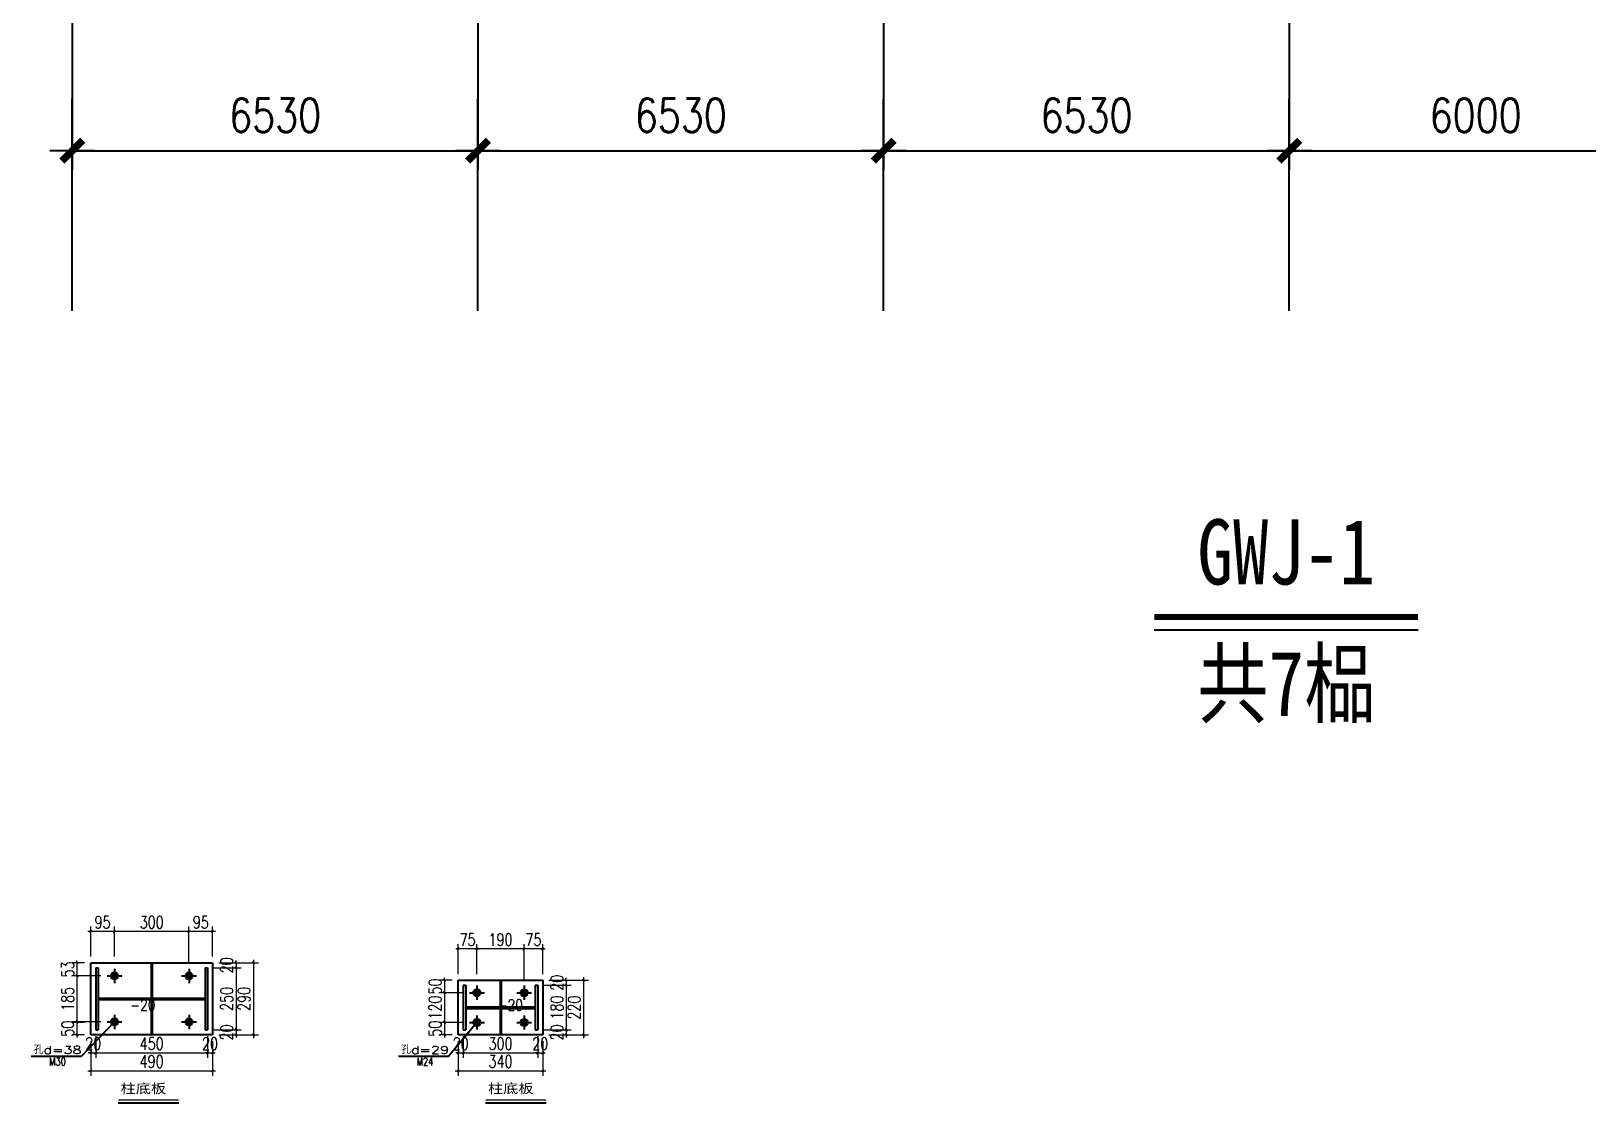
# Model space of a CAD drawing. Header units: millimetres. Extents: x -300006 to 582436, y -239689 to 0.
# Drawn here: x -109455 to -84396, y -239689 to -222442 of the extents above; entities that cross this region are included whole.
import ezdxf
from ezdxf.enums import TextEntityAlignment as Align

# ---------------------------------------------------------------- set-up
doc = ezdxf.new("R2010")
doc.units = ezdxf.units.MM
doc.linetypes.add('z', pattern=[36, 30, -2.5, 1, -2.5])
for name, color, linetype in [('10', 7, 'Continuous'), ('SAXIS', 253, 'z'), ('SYMB', 7, 'Continuous'), ('SYMBT', 7, 'Continuous'), ('柱涂实', 54, 'Continuous'), ('螺栓孔标注', 253, 'Continuous')]:
    doc.layers.add(name, color=color, linetype=linetype)
doc.styles.add('-宋体', font='')
doc.styles.add('DIM_FONT', font='SIMPLEX.shx', dxfattribs={"width": 0.8})
doc.styles.add('HZ1', font='simplex.shx', dxfattribs={"width": 0.7, "height": 888, "bigfont": 'fjktxt.shx'})
doc.styles.get("Standard").update_dxf_attribs({"font": 'txt.shx', "height": 200})
doc.styles.add('W', font='romans.shx', dxfattribs={"width": 0.8, "height": 300, "bigfont": 'gbcbig.shx'})
doc.styles.add('样式 4', font='romans.shx', dxfattribs={"width": 0.75, "height": 200})
doc.styles.get('-宋体').set_extended_font_data('SimSun')
doc.dimstyles.new('1细化4倍GJ标注', dxfattribs={"dimtxt": 300, "dimasz": 40, "dimexe": 80, "dimexo": 100, "dimgap": 50, "dimtad": 1, "dimdec": 0, "dimlfac": 0.25, "dimzin": 0, "dimdsep": 46, "dimtxsty": '样式 4', "dimblk": 'ARCHTICK', "dimcen": 0.09, "dimdle": 50, "dimclrd": 252, "dimclre": 252, "dimclrt": 7, "dimadec": 0, "dimazin": 0, "dimtfac": 1, "dimtdec": 0, "dimtix": 1, "dimtmove": 2, "dimatfit": 3, "dimldrblk": 'ARCHTICK', "dimfxl": 1, "dimtolj": 1, "dimtzin": 0, "dimlwd": 13, "dimlwe": 13, "dimarcsym": 0})
doc.dimstyles.new('WGH', dxfattribs={"dimscale": 1.2, "dimtxt": 450, "dimasz": 2, "dimexe": 250, "dimexo": 300, "dimgap": 250, "dimtad": 1, "dimdec": 0, "dimzin": 0, "dimdsep": 46, "dimtxsty": 'DIM_FONT', "dimblk1": '_DIMX', "dimblk2": '_DIMX', "dimsah": 1, "dimcen": 0.09, "dimclrd": 3, "dimclre": 3, "dimclrt": 7, "dimadec": 0, "dimazin": 0, "dimtfac": 1, "dimtdec": 0, "dimtix": 1, "dimtmove": 2, "dimatfit": 3, "dimldrblk": '_DIMX', "dimfxl": 250, "dimtolj": 1, "dimtzin": 0, "dimarcsym": 0})

# ---------------------------------------------------------------- blocks, each defined once
blk = doc.blocks.new('_DIMX')
blk.add_line((-150, 0), (150, 0))
at = {"const_width": 50}
blk.add_lwpolyline([(-70, -70), (70, 70)], dxfattribs=at)
blk = doc.blocks.new('*D369')
at = {"color": 3, "lineweight": -2, "transparency": 16777216}
for p, q in [((-108792, -222276), (-108792, -224666)), ((-102262, -222276), (-102262, -224666)), ((-108790, -224366), (-102265, -224366))]:
    blk.add_line(p, q, dxfattribs=at)
at = {"layer": 'Defpoints', "color": 0, "transparency": 16777216}
for p in [(-108792, -221916), (-102262, -221916), (-102262, -224366)]:
    blk.add_point(p, dxfattribs=at)
at = {"color": 3, "lineweight": -2, "transparency": 16777216, "xscale": 2.4, "yscale": 2.4, "zscale": 2.4, "rotation": 180}
blk.add_blockref('_DIMX', (-108792, -224366), dxfattribs=at)
at = {"color": 3, "lineweight": -2, "transparency": 16777216, "xscale": 2.4, "yscale": 2.4, "zscale": 2.4}
blk.add_blockref('_DIMX', (-102262, -224366), dxfattribs=at)
at = {"color": 7, "transparency": 16777216, "insert": (-105527, -223796), "char_height": 540, "attachment_point": 5, "style": 'DIM_FONT'}
blk.add_mtext('\\A1;6530', dxfattribs=at)
blk = doc.blocks.new('*D370')
at = {"color": 3, "lineweight": -2, "transparency": 16777216}
for p, q in [((-102262, -222276), (-102262, -224666)), ((-95732, -222276), (-95732, -224666)), ((-102260, -224366), (-95735, -224366))]:
    blk.add_line(p, q, dxfattribs=at)
at = {"layer": 'Defpoints', "color": 0, "transparency": 16777216}
for p in [(-102262, -221916), (-95732, -221916), (-95732, -224366)]:
    blk.add_point(p, dxfattribs=at)
at = {"color": 3, "lineweight": -2, "transparency": 16777216, "xscale": 2.4, "yscale": 2.4, "zscale": 2.4, "rotation": 180}
blk.add_blockref('_DIMX', (-102262, -224366), dxfattribs=at)
at = {"color": 3, "lineweight": -2, "transparency": 16777216, "xscale": 2.4, "yscale": 2.4, "zscale": 2.4}
blk.add_blockref('_DIMX', (-95732, -224366), dxfattribs=at)
at = {"color": 7, "transparency": 16777216, "insert": (-98997, -223796), "char_height": 540, "attachment_point": 5, "style": 'DIM_FONT'}
blk.add_mtext('\\A1;6530', dxfattribs=at)
blk = doc.blocks.new('*D371')
at = {"color": 3, "lineweight": -2, "transparency": 16777216}
for p, q in [((-95732, -222276), (-95732, -224666)), ((-89202, -222276), (-89202, -224666)), ((-95730, -224366), (-89205, -224366))]:
    blk.add_line(p, q, dxfattribs=at)
at = {"layer": 'Defpoints', "color": 0, "transparency": 16777216}
for p in [(-95732, -221916), (-89202, -221916), (-89202, -224366)]:
    blk.add_point(p, dxfattribs=at)
at = {"color": 3, "lineweight": -2, "transparency": 16777216, "xscale": 2.4, "yscale": 2.4, "zscale": 2.4, "rotation": 180}
blk.add_blockref('_DIMX', (-95732, -224366), dxfattribs=at)
at = {"color": 3, "lineweight": -2, "transparency": 16777216, "xscale": 2.4, "yscale": 2.4, "zscale": 2.4}
blk.add_blockref('_DIMX', (-89202, -224366), dxfattribs=at)
at = {"color": 7, "transparency": 16777216, "insert": (-92467, -223796), "char_height": 540, "attachment_point": 5, "style": 'DIM_FONT'}
blk.add_mtext('\\A1;6530', dxfattribs=at)
blk = doc.blocks.new('*D372')
at = {"color": 3, "lineweight": -2, "transparency": 16777216}
for p, q in [((-89202, -222276), (-89202, -224666)), ((-83202, -222276), (-83202, -224666)), ((-89200, -224366), (-83205, -224366))]:
    blk.add_line(p, q, dxfattribs=at)
at = {"layer": 'Defpoints', "color": 0, "transparency": 16777216}
for p in [(-89202, -221916), (-83202, -221916), (-83202, -224366)]:
    blk.add_point(p, dxfattribs=at)
at = {"color": 3, "lineweight": -2, "transparency": 16777216, "xscale": 2.4, "yscale": 2.4, "zscale": 2.4, "rotation": 180}
blk.add_blockref('_DIMX', (-89202, -224366), dxfattribs=at)
at = {"color": 3, "lineweight": -2, "transparency": 16777216, "xscale": 2.4, "yscale": 2.4, "zscale": 2.4}
blk.add_blockref('_DIMX', (-83202, -224366), dxfattribs=at)
at = {"color": 7, "transparency": 16777216, "insert": (-86202, -223796), "char_height": 540, "attachment_point": 5, "style": 'DIM_FONT'}
blk.add_mtext('\\A1;6000', dxfattribs=at)
blk = doc.blocks.new('_ArchTick')
at = {"color": 0, "linetype": 'ByBlock', "const_width": 0.4}
blk.add_lwpolyline([(-0.5, -0.5), (0.5, 0.5)], dxfattribs=at)
blk = doc.blocks.new('*D377')
at = {"color": 252, "linetype": 'ByBlock', "lineweight": 13, "transparency": 16777216}
for p, q in [((-108495, -238696), (-108495, -239253)), ((-106535, -238696), (-106535, -239253)), ((-108545, -239173), (-106485, -239173))]:
    blk.add_line(p, q, dxfattribs=at)
at = {"layer": 'Defpoints', "color": 0, "linetype": 'ByBlock', "transparency": 16777216}
for p in [(-108495, -238596), (-106535, -238596), (-106535, -239173)]:
    blk.add_point(p, dxfattribs=at)
at = {"color": 252, "linetype": 'ByBlock', "lineweight": 13, "transparency": 16777216, "xscale": 40, "yscale": 40, "zscale": 40, "rotation": 180}
blk.add_blockref('_ArchTick', (-108495, -239173), dxfattribs=at)
at = {"color": 252, "linetype": 'ByBlock', "lineweight": 13, "transparency": 16777216, "xscale": 40, "yscale": 40, "zscale": 40}
blk.add_blockref('_ArchTick', (-106535, -239173), dxfattribs=at)
at = {"color": 7, "linetype": 'ByBlock', "transparency": 16777216, "insert": (-107515, -239023), "char_height": 200, "attachment_point": 5, "style": '样式 4'}
blk.add_mtext('\\A1;490', dxfattribs=at)
blk = doc.blocks.new('*D378')
at = {"color": 252, "linetype": 'ByBlock', "lineweight": 13, "transparency": 16777216}
for p, q in [((-106435, -237436), (-105797, -237436)), ((-105877, -237386), (-105877, -238646)), ((-106435, -238596), (-105797, -238596))]:
    blk.add_line(p, q, dxfattribs=at)
at = {"layer": 'Defpoints', "color": 0, "linetype": 'ByBlock', "transparency": 16777216}
for p in [(-106535, -237436), (-106535, -238596), (-105877, -238596)]:
    blk.add_point(p, dxfattribs=at)
at = {"color": 252, "linetype": 'ByBlock', "lineweight": 13, "transparency": 16777216, "xscale": 40, "yscale": 40, "zscale": 40}
for p, rotation in [((-105877, -237436), 90), ((-105877, -238596), 270)]:
    blk.add_blockref('_ArchTick', p, dxfattribs=dict(at, rotation=rotation))
at = {"color": 7, "linetype": 'ByBlock', "transparency": 16777216, "insert": (-106027, -238016), "char_height": 200, "attachment_point": 5, "rotation": 90, "style": '样式 4'}
blk.add_mtext('\\A1;290', dxfattribs=at)
blk = doc.blocks.new('*D379')
at = {"color": 252, "linetype": 'ByBlock', "lineweight": 13, "transparency": 16777216}
for p, q in [((-106485, -236933), (-106965, -236933)), ((-106915, -237336), (-106915, -236853)), ((-106535, -237336), (-106535, -236853))]:
    blk.add_line(p, q, dxfattribs=at)
at = {"layer": 'Defpoints', "color": 0, "linetype": 'ByBlock', "transparency": 16777216}
for p in [(-106915, -236933), (-106915, -237436), (-106535, -237436)]:
    blk.add_point(p, dxfattribs=at)
at = {"color": 252, "linetype": 'ByBlock', "lineweight": 13, "transparency": 16777216, "xscale": 40, "yscale": 40, "zscale": 40, "rotation": 180}
blk.add_blockref('_ArchTick', (-106915, -236933), dxfattribs=at)
at = {"color": 252, "linetype": 'ByBlock', "lineweight": 13, "transparency": 16777216, "xscale": 40, "yscale": 40, "zscale": 40}
blk.add_blockref('_ArchTick', (-106535, -236933), dxfattribs=at)
at = {"color": 7, "linetype": 'ByBlock', "transparency": 16777216, "insert": (-106725, -236783), "char_height": 200, "attachment_point": 5, "style": '样式 4'}
blk.add_mtext('\\A1;95', dxfattribs=at)
blk = doc.blocks.new('*D380')
at = {"color": 252, "linetype": 'ByBlock', "lineweight": 13, "transparency": 16777216}
for p, q in [((-106864, -236933), (-108165, -236933)), ((-108115, -237336), (-108115, -236853)), ((-106914, -237432), (-106914, -236853))]:
    blk.add_line(p, q, dxfattribs=at)
at = {"layer": 'Defpoints', "color": 0, "linetype": 'ByBlock', "transparency": 16777216}
for p in [(-108115, -236933), (-108115, -237436), (-106914, -237532)]:
    blk.add_point(p, dxfattribs=at)
at = {"color": 252, "linetype": 'ByBlock', "lineweight": 13, "transparency": 16777216, "xscale": 40, "yscale": 40, "zscale": 40, "rotation": 180}
blk.add_blockref('_ArchTick', (-108115, -236933), dxfattribs=at)
at = {"color": 252, "linetype": 'ByBlock', "lineweight": 13, "transparency": 16777216, "xscale": 40, "yscale": 40, "zscale": 40}
blk.add_blockref('_ArchTick', (-106914, -236933), dxfattribs=at)
at = {"color": 7, "linetype": 'ByBlock', "transparency": 16777216, "insert": (-107514, -236783), "char_height": 200, "attachment_point": 5, "style": '样式 4'}
blk.add_mtext('\\A1;300', dxfattribs=at)
blk = doc.blocks.new('*D381')
at = {"color": 252, "linetype": 'ByBlock', "lineweight": 13, "transparency": 16777216}
for p, q in [((-108065, -236933), (-108545, -236933)), ((-108495, -237336), (-108495, -236853)), ((-108115, -237336), (-108115, -236853))]:
    blk.add_line(p, q, dxfattribs=at)
at = {"layer": 'Defpoints', "color": 0, "linetype": 'ByBlock', "transparency": 16777216}
for p in [(-108495, -236933), (-108495, -237436), (-108115, -237436)]:
    blk.add_point(p, dxfattribs=at)
at = {"color": 252, "linetype": 'ByBlock', "lineweight": 13, "transparency": 16777216, "xscale": 40, "yscale": 40, "zscale": 40, "rotation": 180}
blk.add_blockref('_ArchTick', (-108495, -236933), dxfattribs=at)
at = {"color": 252, "linetype": 'ByBlock', "lineweight": 13, "transparency": 16777216, "xscale": 40, "yscale": 40, "zscale": 40}
blk.add_blockref('_ArchTick', (-108115, -236933), dxfattribs=at)
at = {"color": 7, "linetype": 'ByBlock', "transparency": 16777216, "insert": (-108305, -236783), "char_height": 200, "attachment_point": 5, "style": '样式 4'}
blk.add_mtext('\\A1;95', dxfattribs=at)
blk = doc.blocks.new('*D382')
at = {"color": 252, "linetype": 'ByBlock', "lineweight": 13, "transparency": 16777216}
for p, q in [((-108595, -237436), (-108797, -237436)), ((-108717, -237436), (-108717, -237396)), ((-108717, -237436), (-108717, -237646)), ((-108333, -237646), (-108797, -237646)), ((-108717, -237646), (-108717, -237686))]:
    blk.add_line(p, q, dxfattribs=at)
at = {"layer": 'Defpoints', "color": 0, "linetype": 'ByBlock', "transparency": 16777216}
for p in [(-108495, -237436), (-108717, -237646), (-108233, -237646)]:
    blk.add_point(p, dxfattribs=at)
at = {"color": 252, "linetype": 'ByBlock', "lineweight": 13, "transparency": 16777216, "xscale": 40, "yscale": 40, "zscale": 40}
for p, rotation in [((-108717, -237436), 270), ((-108717, -237646), 90)]:
    blk.add_blockref('_ArchTick', p, dxfattribs=dict(at, rotation=rotation))
at = {"color": 7, "linetype": 'ByBlock', "transparency": 16777216, "insert": (-108867, -237541), "char_height": 200, "attachment_point": 5, "rotation": 90, "style": '样式 4'}
blk.add_mtext('\\A1;53', dxfattribs=at)
blk = doc.blocks.new('*D383')
at = {"color": 252, "linetype": 'ByBlock', "lineweight": 13, "transparency": 16777216}
for p, q in [((-108333, -237646), (-108797, -237646)), ((-108717, -237596), (-108717, -238436)), ((-108333, -238386), (-108797, -238386))]:
    blk.add_line(p, q, dxfattribs=at)
at = {"layer": 'Defpoints', "color": 0, "linetype": 'ByBlock', "transparency": 16777216}
for p in [(-108233, -237646), (-108717, -238386), (-108233, -238386)]:
    blk.add_point(p, dxfattribs=at)
at = {"color": 252, "linetype": 'ByBlock', "lineweight": 13, "transparency": 16777216, "xscale": 40, "yscale": 40, "zscale": 40}
for p, rotation in [((-108717, -237646), 90), ((-108717, -238386), 270)]:
    blk.add_blockref('_ArchTick', p, dxfattribs=dict(at, rotation=rotation))
at = {"color": 7, "linetype": 'ByBlock', "transparency": 16777216, "insert": (-108867, -238016), "char_height": 200, "attachment_point": 5, "rotation": 90, "style": '样式 4'}
blk.add_mtext('\\A1;185', dxfattribs=at)
blk = doc.blocks.new('*D384')
at = {"color": 252, "linetype": 'ByBlock', "lineweight": 13, "transparency": 16777216}
for p, q in [((-108594, -238396), (-108797, -238396)), ((-108717, -238396), (-108717, -238356)), ((-108717, -238396), (-108717, -238596)), ((-108595, -238596), (-108797, -238596)), ((-108717, -238596), (-108717, -238636))]:
    blk.add_line(p, q, dxfattribs=at)
at = {"layer": 'Defpoints', "color": 0, "linetype": 'ByBlock', "transparency": 16777216}
for p in [(-108494, -238396), (-108717, -238596), (-108495, -238596)]:
    blk.add_point(p, dxfattribs=at)
at = {"color": 252, "linetype": 'ByBlock', "lineweight": 13, "transparency": 16777216, "xscale": 40, "yscale": 40, "zscale": 40}
for p, rotation in [((-108717, -238396), 270), ((-108717, -238596), 90)]:
    blk.add_blockref('_ArchTick', p, dxfattribs=dict(at, rotation=rotation))
at = {"color": 7, "linetype": 'ByBlock', "transparency": 16777216, "insert": (-108867, -238496), "char_height": 200, "attachment_point": 5, "rotation": 90, "style": '样式 4'}
blk.add_mtext('\\A1;50', dxfattribs=at)
blk = doc.blocks.new('*D385')
at = {"color": 252, "lineweight": 13, "transparency": 16777216}
for p, q in [((-108495, -238696), (-108495, -238966)), ((-108415, -238616), (-108415, -238966)), ((-108495, -238886), (-108535, -238886)), ((-108495, -238886), (-108415, -238886)), ((-108415, -238886), (-108375, -238886))]:
    blk.add_line(p, q, dxfattribs=at)
at = {"layer": 'Defpoints', "color": 0, "transparency": 16777216}
for p in [(-108415, -238516), (-108495, -238596), (-108415, -238886)]:
    blk.add_point(p, dxfattribs=at)
at = {"color": 252, "lineweight": 13, "transparency": 16777216, "xscale": 40, "yscale": 40, "zscale": 40}
blk.add_blockref('_ArchTick', (-108495, -238886), dxfattribs=at)
at = {"color": 252, "lineweight": 13, "transparency": 16777216, "xscale": 40, "yscale": 40, "zscale": 40, "rotation": 180}
blk.add_blockref('_ArchTick', (-108415, -238886), dxfattribs=at)
at = {"color": 7, "transparency": 16777216, "insert": (-108455, -238736), "char_height": 200, "attachment_point": 5, "style": '样式 4'}
blk.add_mtext('\\A1;20', dxfattribs=at)
blk = doc.blocks.new('*D386')
at = {"color": 252, "lineweight": 13, "transparency": 16777216}
for p, q in [((-108414, -238636), (-108414, -238966)), ((-106615, -238616), (-106615, -238966)), ((-108464, -238886), (-106565, -238886))]:
    blk.add_line(p, q, dxfattribs=at)
at = {"layer": 'Defpoints', "color": 0, "transparency": 16777216}
for p in [(-108414, -238536), (-106615, -238516), (-106615, -238886)]:
    blk.add_point(p, dxfattribs=at)
at = {"color": 252, "lineweight": 13, "transparency": 16777216, "xscale": 40, "yscale": 40, "zscale": 40, "rotation": 180}
blk.add_blockref('_ArchTick', (-108414, -238886), dxfattribs=at)
at = {"color": 252, "lineweight": 13, "transparency": 16777216, "xscale": 40, "yscale": 40, "zscale": 40}
blk.add_blockref('_ArchTick', (-106615, -238886), dxfattribs=at)
at = {"color": 7, "transparency": 16777216, "insert": (-107514, -238736), "char_height": 200, "attachment_point": 5, "style": '样式 4'}
blk.add_mtext('\\A1;450', dxfattribs=at)
blk = doc.blocks.new('*D387')
at = {"color": 252, "lineweight": 13, "transparency": 16777216}
for p, q in [((-106615, -238616), (-106615, -238966)), ((-106535, -238696), (-106535, -238966)), ((-106615, -238886), (-106655, -238886)), ((-106615, -238886), (-106535, -238886)), ((-106535, -238886), (-106495, -238886))]:
    blk.add_line(p, q, dxfattribs=at)
at = {"layer": 'Defpoints', "color": 0, "transparency": 16777216}
for p in [(-106615, -238516), (-106535, -238596), (-106535, -238886)]:
    blk.add_point(p, dxfattribs=at)
at = {"color": 252, "lineweight": 13, "transparency": 16777216, "xscale": 40, "yscale": 40, "zscale": 40}
blk.add_blockref('_ArchTick', (-106615, -238886), dxfattribs=at)
at = {"color": 252, "lineweight": 13, "transparency": 16777216, "xscale": 40, "yscale": 40, "zscale": 40, "rotation": 180}
blk.add_blockref('_ArchTick', (-106535, -238886), dxfattribs=at)
at = {"color": 7, "transparency": 16777216, "insert": (-106575, -238736), "char_height": 200, "attachment_point": 5, "style": '样式 4'}
blk.add_mtext('\\A1;20', dxfattribs=at)
blk = doc.blocks.new('*D388')
at = {"color": 252, "lineweight": 13, "transparency": 16777216}
for p, q in [((-106515, -237516), (-106076, -237516)), ((-106435, -237436), (-106076, -237436)), ((-106156, -237436), (-106156, -237396)), ((-106156, -237436), (-106156, -237516)), ((-106156, -237516), (-106156, -237556))]:
    blk.add_line(p, q, dxfattribs=at)
at = {"layer": 'Defpoints', "color": 0, "transparency": 16777216}
for p in [(-106615, -237516), (-106535, -237436), (-106156, -237516)]:
    blk.add_point(p, dxfattribs=at)
at = {"color": 252, "lineweight": 13, "transparency": 16777216, "xscale": 40, "yscale": 40, "zscale": 40}
for p, rotation in [((-106156, -237436), 270), ((-106156, -237516), 90)]:
    blk.add_blockref('_ArchTick', p, dxfattribs=dict(at, rotation=rotation))
at = {"color": 7, "transparency": 16777216, "insert": (-106306, -237476), "char_height": 200, "attachment_point": 5, "rotation": 90, "style": '样式 4'}
blk.add_mtext('\\A1;20', dxfattribs=at)
blk = doc.blocks.new('*D389')
at = {"color": 252, "lineweight": 13, "transparency": 16777216}
for p, q in [((-106515, -237516), (-106076, -237516)), ((-106156, -237466), (-106156, -238566)), ((-106515, -238516), (-106076, -238516))]:
    blk.add_line(p, q, dxfattribs=at)
at = {"layer": 'Defpoints', "color": 0, "transparency": 16777216}
for p in [(-106615, -237516), (-106615, -238516), (-106156, -238516)]:
    blk.add_point(p, dxfattribs=at)
at = {"color": 252, "lineweight": 13, "transparency": 16777216, "xscale": 40, "yscale": 40, "zscale": 40}
for p, rotation in [((-106156, -237516), 90), ((-106156, -238516), 270)]:
    blk.add_blockref('_ArchTick', p, dxfattribs=dict(at, rotation=rotation))
at = {"color": 7, "transparency": 16777216, "insert": (-106306, -238016), "char_height": 200, "attachment_point": 5, "rotation": 90, "style": '样式 4'}
blk.add_mtext('\\A1;250', dxfattribs=at)
blk = doc.blocks.new('*D390')
at = {"color": 252, "lineweight": 13, "transparency": 16777216}
for p, q in [((-106515, -238516), (-106077, -238516)), ((-106157, -238516), (-106157, -238476)), ((-106157, -238516), (-106157, -238596)), ((-106435, -238596), (-106077, -238596)), ((-106157, -238596), (-106157, -238636))]:
    blk.add_line(p, q, dxfattribs=at)
at = {"layer": 'Defpoints', "color": 0, "transparency": 16777216}
for p in [(-106615, -238516), (-106535, -238596), (-106157, -238596)]:
    blk.add_point(p, dxfattribs=at)
at = {"color": 252, "lineweight": 13, "transparency": 16777216, "xscale": 40, "yscale": 40, "zscale": 40}
for p, rotation in [((-106157, -238516), 270), ((-106157, -238596), 90)]:
    blk.add_blockref('_ArchTick', p, dxfattribs=dict(at, rotation=rotation))
at = {"color": 7, "transparency": 16777216, "insert": (-106307, -238556), "char_height": 200, "attachment_point": 5, "rotation": 90, "style": '样式 4'}
blk.add_mtext('\\A1;20', dxfattribs=at)
blk = doc.blocks.new('*D391')
at = {"color": 252, "linetype": 'ByBlock', "lineweight": 13, "transparency": 16777216}
for p, q in [((-102580, -238696), (-102580, -239253)), ((-101220, -238696), (-101220, -239253)), ((-102630, -239173), (-101170, -239173))]:
    blk.add_line(p, q, dxfattribs=at)
at = {"layer": 'Defpoints', "color": 0, "linetype": 'ByBlock', "transparency": 16777216}
for p in [(-102580, -238596), (-101220, -238596), (-101220, -239173)]:
    blk.add_point(p, dxfattribs=at)
at = {"color": 252, "linetype": 'ByBlock', "lineweight": 13, "transparency": 16777216, "xscale": 40, "yscale": 40, "zscale": 40, "rotation": 180}
blk.add_blockref('_ArchTick', (-102580, -239173), dxfattribs=at)
at = {"color": 252, "linetype": 'ByBlock', "lineweight": 13, "transparency": 16777216, "xscale": 40, "yscale": 40, "zscale": 40}
blk.add_blockref('_ArchTick', (-101220, -239173), dxfattribs=at)
at = {"color": 7, "linetype": 'ByBlock', "transparency": 16777216, "insert": (-101900, -239023), "char_height": 200, "attachment_point": 5, "style": '样式 4'}
blk.add_mtext('\\A1;340', dxfattribs=at)
blk = doc.blocks.new('*D392')
at = {"color": 252, "linetype": 'ByBlock', "lineweight": 13, "transparency": 16777216}
for p, q in [((-101120, -237716), (-100482, -237716)), ((-100562, -237666), (-100562, -238646)), ((-101120, -238596), (-100482, -238596))]:
    blk.add_line(p, q, dxfattribs=at)
at = {"layer": 'Defpoints', "color": 0, "linetype": 'ByBlock', "transparency": 16777216}
for p in [(-101220, -237716), (-101220, -238596), (-100562, -238596)]:
    blk.add_point(p, dxfattribs=at)
at = {"color": 252, "linetype": 'ByBlock', "lineweight": 13, "transparency": 16777216, "xscale": 40, "yscale": 40, "zscale": 40}
for p, rotation in [((-100562, -237716), 90), ((-100562, -238596), 270)]:
    blk.add_blockref('_ArchTick', p, dxfattribs=dict(at, rotation=rotation))
at = {"color": 7, "linetype": 'ByBlock', "transparency": 16777216, "insert": (-100712, -238156), "char_height": 200, "attachment_point": 5, "rotation": 90, "style": '样式 4'}
blk.add_mtext('\\A1;220', dxfattribs=at)
blk = doc.blocks.new('*D393')
at = {"color": 252, "linetype": 'ByBlock', "lineweight": 13, "transparency": 16777216}
for p, q in [((-101520, -237213), (-101560, -237213)), ((-101520, -237616), (-101520, -237133)), ((-101220, -237213), (-101520, -237213)), ((-101220, -237616), (-101220, -237133)), ((-101220, -237213), (-101180, -237213))]:
    blk.add_line(p, q, dxfattribs=at)
at = {"layer": 'Defpoints', "color": 0, "linetype": 'ByBlock', "transparency": 16777216}
for p in [(-101520, -237213), (-101520, -237716), (-101220, -237716)]:
    blk.add_point(p, dxfattribs=at)
at = {"color": 252, "linetype": 'ByBlock', "lineweight": 13, "transparency": 16777216, "xscale": 40, "yscale": 40, "zscale": 40}
blk.add_blockref('_ArchTick', (-101520, -237213), dxfattribs=at)
at = {"color": 252, "linetype": 'ByBlock', "lineweight": 13, "transparency": 16777216, "xscale": 40, "yscale": 40, "zscale": 40, "rotation": 180}
blk.add_blockref('_ArchTick', (-101220, -237213), dxfattribs=at)
at = {"color": 7, "linetype": 'ByBlock', "transparency": 16777216, "insert": (-101370, -237063), "char_height": 200, "attachment_point": 5, "style": '样式 4'}
blk.add_mtext('\\A1;75', dxfattribs=at)
blk = doc.blocks.new('*D394')
at = {"color": 252, "linetype": 'ByBlock', "lineweight": 13, "transparency": 16777216}
for p, q in [((-101469, -237213), (-102330, -237213)), ((-102280, -237616), (-102280, -237133)), ((-101519, -237702), (-101519, -237133))]:
    blk.add_line(p, q, dxfattribs=at)
at = {"layer": 'Defpoints', "color": 0, "linetype": 'ByBlock', "transparency": 16777216}
for p in [(-102280, -237213), (-102280, -237716), (-101519, -237802)]:
    blk.add_point(p, dxfattribs=at)
at = {"color": 252, "linetype": 'ByBlock', "lineweight": 13, "transparency": 16777216, "xscale": 40, "yscale": 40, "zscale": 40, "rotation": 180}
blk.add_blockref('_ArchTick', (-102280, -237213), dxfattribs=at)
at = {"color": 252, "linetype": 'ByBlock', "lineweight": 13, "transparency": 16777216, "xscale": 40, "yscale": 40, "zscale": 40}
blk.add_blockref('_ArchTick', (-101519, -237213), dxfattribs=at)
at = {"color": 7, "linetype": 'ByBlock', "transparency": 16777216, "insert": (-101899, -237063), "char_height": 200, "attachment_point": 5, "style": '样式 4'}
blk.add_mtext('\\A1;190', dxfattribs=at)
blk = doc.blocks.new('*D395')
at = {"color": 252, "linetype": 'ByBlock', "lineweight": 13, "transparency": 16777216}
for p, q in [((-102580, -237213), (-102620, -237213)), ((-102580, -237616), (-102580, -237133)), ((-102280, -237213), (-102580, -237213)), ((-102280, -237616), (-102280, -237133)), ((-102280, -237213), (-102240, -237213))]:
    blk.add_line(p, q, dxfattribs=at)
at = {"layer": 'Defpoints', "color": 0, "linetype": 'ByBlock', "transparency": 16777216}
for p in [(-102580, -237213), (-102580, -237716), (-102280, -237716)]:
    blk.add_point(p, dxfattribs=at)
at = {"color": 252, "linetype": 'ByBlock', "lineweight": 13, "transparency": 16777216, "xscale": 40, "yscale": 40, "zscale": 40}
blk.add_blockref('_ArchTick', (-102580, -237213), dxfattribs=at)
at = {"color": 252, "linetype": 'ByBlock', "lineweight": 13, "transparency": 16777216, "xscale": 40, "yscale": 40, "zscale": 40, "rotation": 180}
blk.add_blockref('_ArchTick', (-102280, -237213), dxfattribs=at)
at = {"color": 7, "linetype": 'ByBlock', "transparency": 16777216, "insert": (-102430, -237063), "char_height": 200, "attachment_point": 5, "style": '样式 4'}
blk.add_mtext('\\A1;75', dxfattribs=at)
blk = doc.blocks.new('*D396')
at = {"color": 252, "linetype": 'ByBlock', "lineweight": 13, "transparency": 16777216}
for p, q in [((-102680, -237716), (-102882, -237716)), ((-102802, -237716), (-102802, -237676)), ((-102802, -237716), (-102802, -237916)), ((-102498, -237916), (-102882, -237916)), ((-102802, -237916), (-102802, -237956))]:
    blk.add_line(p, q, dxfattribs=at)
at = {"layer": 'Defpoints', "color": 0, "linetype": 'ByBlock', "transparency": 16777216}
for p in [(-102580, -237716), (-102802, -237916), (-102398, -237916)]:
    blk.add_point(p, dxfattribs=at)
at = {"color": 252, "linetype": 'ByBlock', "lineweight": 13, "transparency": 16777216, "xscale": 40, "yscale": 40, "zscale": 40}
for p, rotation in [((-102802, -237716), 270), ((-102802, -237916), 90)]:
    blk.add_blockref('_ArchTick', p, dxfattribs=dict(at, rotation=rotation))
at = {"color": 7, "linetype": 'ByBlock', "transparency": 16777216, "insert": (-102952, -237816), "char_height": 200, "attachment_point": 5, "rotation": 90, "style": '样式 4'}
blk.add_mtext('\\A1;50', dxfattribs=at)
blk = doc.blocks.new('*D397')
at = {"color": 252, "linetype": 'ByBlock', "lineweight": 13, "transparency": 16777216}
for p, q in [((-102498, -237916), (-102882, -237916)), ((-102802, -237866), (-102802, -238446)), ((-102498, -238396), (-102882, -238396))]:
    blk.add_line(p, q, dxfattribs=at)
at = {"layer": 'Defpoints', "color": 0, "linetype": 'ByBlock', "transparency": 16777216}
for p in [(-102398, -237916), (-102802, -238396), (-102398, -238396)]:
    blk.add_point(p, dxfattribs=at)
at = {"color": 252, "linetype": 'ByBlock', "lineweight": 13, "transparency": 16777216, "xscale": 40, "yscale": 40, "zscale": 40}
for p, rotation in [((-102802, -237916), 90), ((-102802, -238396), 270)]:
    blk.add_blockref('_ArchTick', p, dxfattribs=dict(at, rotation=rotation))
at = {"color": 7, "linetype": 'ByBlock', "transparency": 16777216, "insert": (-102952, -238156), "char_height": 200, "attachment_point": 5, "rotation": 90, "style": '样式 4'}
blk.add_mtext('\\A1;120', dxfattribs=at)
blk = doc.blocks.new('*D398')
at = {"color": 252, "linetype": 'ByBlock', "lineweight": 13, "transparency": 16777216}
for p, q in [((-102679, -238396), (-102882, -238396)), ((-102802, -238396), (-102802, -238356)), ((-102802, -238396), (-102802, -238596)), ((-102680, -238596), (-102882, -238596)), ((-102802, -238596), (-102802, -238636))]:
    blk.add_line(p, q, dxfattribs=at)
at = {"layer": 'Defpoints', "color": 0, "linetype": 'ByBlock', "transparency": 16777216}
for p in [(-102579, -238396), (-102802, -238596), (-102580, -238596)]:
    blk.add_point(p, dxfattribs=at)
at = {"color": 252, "linetype": 'ByBlock', "lineweight": 13, "transparency": 16777216, "xscale": 40, "yscale": 40, "zscale": 40}
for p, rotation in [((-102802, -238396), 270), ((-102802, -238596), 90)]:
    blk.add_blockref('_ArchTick', p, dxfattribs=dict(at, rotation=rotation))
at = {"color": 7, "linetype": 'ByBlock', "transparency": 16777216, "insert": (-102952, -238496), "char_height": 200, "attachment_point": 5, "rotation": 90, "style": '样式 4'}
blk.add_mtext('\\A1;50', dxfattribs=at)
blk = doc.blocks.new('*D399')
at = {"color": 252, "lineweight": 13, "transparency": 16777216}
for p, q in [((-102580, -238696), (-102580, -238966)), ((-102500, -238616), (-102500, -238966)), ((-102580, -238886), (-102620, -238886)), ((-102580, -238886), (-102500, -238886)), ((-102500, -238886), (-102460, -238886))]:
    blk.add_line(p, q, dxfattribs=at)
at = {"layer": 'Defpoints', "color": 0, "transparency": 16777216}
for p in [(-102500, -238516), (-102580, -238596), (-102500, -238886)]:
    blk.add_point(p, dxfattribs=at)
at = {"color": 252, "lineweight": 13, "transparency": 16777216, "xscale": 40, "yscale": 40, "zscale": 40}
blk.add_blockref('_ArchTick', (-102580, -238886), dxfattribs=at)
at = {"color": 252, "lineweight": 13, "transparency": 16777216, "xscale": 40, "yscale": 40, "zscale": 40, "rotation": 180}
blk.add_blockref('_ArchTick', (-102500, -238886), dxfattribs=at)
at = {"color": 7, "transparency": 16777216, "insert": (-102540, -238736), "char_height": 200, "attachment_point": 5, "style": '样式 4'}
blk.add_mtext('\\A1;20', dxfattribs=at)
blk = doc.blocks.new('*D400')
at = {"color": 252, "lineweight": 13, "transparency": 16777216}
for p, q in [((-102499, -238636), (-102499, -238966)), ((-101300, -238616), (-101300, -238966)), ((-102549, -238886), (-101250, -238886))]:
    blk.add_line(p, q, dxfattribs=at)
at = {"layer": 'Defpoints', "color": 0, "transparency": 16777216}
for p in [(-102499, -238536), (-101300, -238516), (-101300, -238886)]:
    blk.add_point(p, dxfattribs=at)
at = {"color": 252, "lineweight": 13, "transparency": 16777216, "xscale": 40, "yscale": 40, "zscale": 40, "rotation": 180}
blk.add_blockref('_ArchTick', (-102499, -238886), dxfattribs=at)
at = {"color": 252, "lineweight": 13, "transparency": 16777216, "xscale": 40, "yscale": 40, "zscale": 40}
blk.add_blockref('_ArchTick', (-101300, -238886), dxfattribs=at)
at = {"color": 7, "transparency": 16777216, "insert": (-101899, -238736), "char_height": 200, "attachment_point": 5, "style": '样式 4'}
blk.add_mtext('\\A1;300', dxfattribs=at)
blk = doc.blocks.new('*D401')
at = {"color": 252, "lineweight": 13, "transparency": 16777216}
for p, q in [((-101300, -238616), (-101300, -238966)), ((-101220, -238696), (-101220, -238966)), ((-101300, -238886), (-101340, -238886)), ((-101300, -238886), (-101220, -238886)), ((-101220, -238886), (-101180, -238886))]:
    blk.add_line(p, q, dxfattribs=at)
at = {"layer": 'Defpoints', "color": 0, "transparency": 16777216}
for p in [(-101300, -238516), (-101220, -238596), (-101220, -238886)]:
    blk.add_point(p, dxfattribs=at)
at = {"color": 252, "lineweight": 13, "transparency": 16777216, "xscale": 40, "yscale": 40, "zscale": 40}
blk.add_blockref('_ArchTick', (-101300, -238886), dxfattribs=at)
at = {"color": 252, "lineweight": 13, "transparency": 16777216, "xscale": 40, "yscale": 40, "zscale": 40, "rotation": 180}
blk.add_blockref('_ArchTick', (-101220, -238886), dxfattribs=at)
at = {"color": 7, "transparency": 16777216, "insert": (-101260, -238736), "char_height": 200, "attachment_point": 5, "style": '样式 4'}
blk.add_mtext('\\A1;20', dxfattribs=at)
blk = doc.blocks.new('*D402')
at = {"color": 252, "lineweight": 13, "transparency": 16777216}
for p, q in [((-101200, -237796), (-100761, -237796)), ((-101120, -237716), (-100761, -237716)), ((-100841, -237716), (-100841, -237676)), ((-100841, -237716), (-100841, -237796)), ((-100841, -237796), (-100841, -237836))]:
    blk.add_line(p, q, dxfattribs=at)
at = {"layer": 'Defpoints', "color": 0, "transparency": 16777216}
for p in [(-101300, -237796), (-101220, -237716), (-100841, -237796)]:
    blk.add_point(p, dxfattribs=at)
at = {"color": 252, "lineweight": 13, "transparency": 16777216, "xscale": 40, "yscale": 40, "zscale": 40}
for p, rotation in [((-100841, -237716), 270), ((-100841, -237796), 90)]:
    blk.add_blockref('_ArchTick', p, dxfattribs=dict(at, rotation=rotation))
at = {"color": 7, "transparency": 16777216, "insert": (-100991, -237756), "char_height": 200, "attachment_point": 5, "rotation": 90, "style": '样式 4'}
blk.add_mtext('\\A1;20', dxfattribs=at)
blk = doc.blocks.new('*D403')
at = {"color": 252, "lineweight": 13, "transparency": 16777216}
for p, q in [((-101200, -237796), (-100761, -237796)), ((-100841, -237746), (-100841, -238566)), ((-101200, -238516), (-100761, -238516))]:
    blk.add_line(p, q, dxfattribs=at)
at = {"layer": 'Defpoints', "color": 0, "transparency": 16777216}
for p in [(-101300, -237796), (-101300, -238516), (-100841, -238516)]:
    blk.add_point(p, dxfattribs=at)
at = {"color": 252, "lineweight": 13, "transparency": 16777216, "xscale": 40, "yscale": 40, "zscale": 40}
for p, rotation in [((-100841, -237796), 90), ((-100841, -238516), 270)]:
    blk.add_blockref('_ArchTick', p, dxfattribs=dict(at, rotation=rotation))
at = {"color": 7, "transparency": 16777216, "insert": (-100991, -238156), "char_height": 200, "attachment_point": 5, "rotation": 90, "style": '样式 4'}
blk.add_mtext('\\A1;180', dxfattribs=at)
blk = doc.blocks.new('*D404')
at = {"color": 252, "lineweight": 13, "transparency": 16777216}
for p, q in [((-101200, -238516), (-100762, -238516)), ((-100842, -238516), (-100842, -238476)), ((-100842, -238516), (-100842, -238596)), ((-101120, -238596), (-100762, -238596)), ((-100842, -238596), (-100842, -238636))]:
    blk.add_line(p, q, dxfattribs=at)
at = {"layer": 'Defpoints', "color": 0, "transparency": 16777216}
for p in [(-101300, -238516), (-101220, -238596), (-100842, -238596)]:
    blk.add_point(p, dxfattribs=at)
at = {"color": 252, "lineweight": 13, "transparency": 16777216, "xscale": 40, "yscale": 40, "zscale": 40}
for p, rotation in [((-100842, -238516), 270), ((-100842, -238596), 90)]:
    blk.add_blockref('_ArchTick', p, dxfattribs=dict(at, rotation=rotation))
at = {"color": 7, "transparency": 16777216, "insert": (-100992, -238556), "char_height": 200, "attachment_point": 5, "rotation": 90, "style": '样式 4'}
blk.add_mtext('\\A1;20', dxfattribs=at)

msp = doc.modelspace()

# ---------------------------------------------------------------- hatches: boundary and pattern name
at = {"linetype": 'ByBlock'}
h = msp.add_hatch(color=256, dxfattribs=at)
edge = h.paths.add_edge_path()
edge.add_arc((-108113.9, -237646.2), 58, 0, 360)
h = msp.add_hatch(color=256, dxfattribs=at)
edge = h.paths.add_edge_path()
edge.add_arc((-106913.9, -237646.2), 58, 0, 360)
h = msp.add_hatch(color=256, dxfattribs=at)
edge = h.paths.add_edge_path()
edge.add_arc((-102278.9, -237916.2), 58, 0, 360)
h = msp.add_hatch(color=256, dxfattribs=at)
edge = h.paths.add_edge_path()
edge.add_arc((-101518.9, -237916.2), 58, 0, 360)
h = msp.add_hatch(color=256, dxfattribs=at)
edge = h.paths.add_edge_path()
edge.add_arc((-108113.9, -238386.2), 58, 0, 360)
h = msp.add_hatch(color=256, dxfattribs=at)
edge = h.paths.add_edge_path()
edge.add_arc((-106913.9, -238386.2), 58, 0, 360)
h = msp.add_hatch(color=256, dxfattribs=at)
edge = h.paths.add_edge_path()
edge.add_arc((-102278.9, -238396.2), 58, 0, 360)
h = msp.add_hatch(color=256, dxfattribs=at)
edge = h.paths.add_edge_path()
edge.add_arc((-101518.9, -238396.2), 58, 0, 360)

# ---------------------------------------------------------------- linework, layer by layer
at = {"color": 4, "ltscale": 1.5}
for p, q in [((-108792.5, -226943.2), (-108792.5, -223531.8)), ((-102262.5, -226943.2), (-102262.5, -223531.8)), ((-95732.5, -226943.2), (-95732.5, -223531.8)), ((-89202.5, -226943.2), (-89202.5, -223531.8))]:
    msp.add_line(p, q, dxfattribs=at)
at = {"linetype": 'ByBlock'}
for p, q in [((-108494.6, -237436.2), (-106534.6, -237436.2)), ((-108494.6, -238596.2), (-108494.6, -237436.2)), ((-108414.6, -237516.2), (-108415.2, -238516.2)), ((-108414.6, -237516.2), (-108374.6, -237516.2)), ((-108374.6, -237516.2), (-108375.2, -238516.2)), ((-108113.9, -237531.6), (-108113.9, -237760.8)), ((-106913.9, -237531.6), (-106913.9, -237760.8)), ((-106654.6, -237516.2), (-106654.6, -238516.2)), ((-106654.6, -237516.2), (-106614.6, -237516.2)), ((-106614.6, -237516.2), (-106614.6, -238516.2)), ((-106534.6, -237436.2), (-106534.6, -238596.2)), ((-108232.9, -237646.2), (-107995, -237646.2)), ((-108232.9, -237646.2), (-107995, -237646.2)), ((-107032.9, -237646.2), (-106795, -237646.2)), ((-102579.6, -237716.2), (-101219.6, -237716.2)), ((-102579.6, -238596.2), (-102579.6, -237716.2)), ((-102499.6, -237796.2), (-102499.6, -238516.2)), ((-102499.6, -237796.2), (-102459.6, -237796.2)), ((-102459.6, -237796.2), (-102459.6, -238516.2)), ((-102278.9, -237801.6), (-102278.9, -238030.8)), ((-101518.9, -237801.6), (-101518.9, -238030.8)), ((-101339.6, -237796.2), (-101339.6, -238516.2)), ((-101339.6, -237796.2), (-101299.6, -237796.2)), ((-101299.6, -237796.2), (-101299.6, -238516.2)), ((-101219.6, -237716.2), (-101220.1, -238596.2)), ((-108373.9, -238004.2), (-106653.9, -238004.2)), ((-108373.9, -238016.2), (-106653.9, -238016.2)), ((-108373.9, -238028.2), (-106653.9, -238028.2)), ((-102397.8, -237916.2), (-102159.9, -237916.2)), ((-102397.8, -237916.2), (-102159.9, -237916.2)), ((-101637.8, -237916.2), (-101399.9, -237916.2)), ((-108113.9, -238271.6), (-108113.9, -238500.8)), ((-108113.9, -238271.6), (-108113.9, -238500.8)), ((-106913.9, -238271.6), (-106913.9, -238500.8)), ((-106913.9, -238271.6), (-106913.9, -238500.8)), ((-102458.9, -238144.2), (-101338.9, -238144.2)), ((-102458.9, -238156.2), (-101338.9, -238156.2)), ((-102458.9, -238168.2), (-101338.9, -238168.2)), ((-102278.9, -238281.6), (-102278.9, -238510.8)), ((-102278.9, -238281.6), (-102278.9, -238510.8)), ((-101518.9, -238281.6), (-101518.9, -238510.8)), ((-101518.9, -238281.6), (-101518.9, -238510.8)), ((-108415.2, -238516.2), (-108375.2, -238516.2)), ((-108232.9, -238386.2), (-107995, -238386.2)), ((-108232.9, -238386.2), (-107995, -238386.2)), ((-107032.9, -238386.2), (-106795, -238386.2)), ((-107032.9, -238386.2), (-106795, -238386.2)), ((-106654.6, -238516.2), (-106614.6, -238516.2)), ((-102499.6, -238516.2), (-102459.6, -238516.2)), ((-102397.8, -238396.2), (-102159.9, -238396.2)), ((-102397.8, -238396.2), (-102159.9, -238396.2)), ((-101637.8, -238396.2), (-101399.9, -238396.2)), ((-101637.8, -238396.2), (-101399.9, -238396.2)), ((-101339.6, -238516.2), (-101299.6, -238516.2)), ((-106534.6, -238596.2), (-108494.6, -238596.2)), ((-101220.1, -238596.2), (-102579.6, -238596.2))]:
    msp.add_line(p, q, dxfattribs=at)
at = {"color": 0, "ltscale": 1.5}
for p, q in [((-107522.6, -237436.2), (-107522.6, -238004.2)), ((-107514.6, -237436.2), (-107514.6, -238004.2)), ((-107506.6, -237436.2), (-107506.6, -238004.2)), ((-101907.6, -237716.2), (-101907.6, -238144.2)), ((-101899.6, -237716.2), (-101899.6, -238144.2)), ((-101891.6, -237716.2), (-101891.6, -238144.2)), ((-107522.6, -238028.2), (-107522.6, -238596.2)), ((-107514.6, -238028.2), (-107514.6, -238596.2)), ((-107506.6, -238028.2), (-107506.6, -238596.2)), ((-101907.6, -238168.2), (-101907.6, -238596.2)), ((-101899.6, -238168.2), (-101899.6, -238596.2)), ((-101891.6, -238168.2), (-101891.6, -238596.2))]:
    msp.add_line(p, q, dxfattribs=at)
at = {"color": 3}
for p, q in [((-108053.6, -239689.3), (-107078.8, -239689.3)), ((-102138.6, -239689.3), (-101163.7, -239689.3))]:
    msp.add_line(p, q, dxfattribs=at)
at = {"linetype": 'ByBlock'}
for centre in [(-108113.9, -237646.2), (-108113.9, -237646.2), (-106913.9, -237646.2), (-102278.9, -237916.2), (-102278.9, -237916.2), (-101518.9, -237916.2), (-108113.9, -238386.2), (-108113.9, -238386.2), (-106913.9, -238386.2), (-106913.9, -238386.2), (-102278.9, -238396.2), (-102278.9, -238396.2), (-101518.9, -238396.2), (-101518.9, -238396.2)]:
    msp.add_circle(centre, 58, dxfattribs=at)
at = {"layer": '10', "const_width": 22.5}
for points in [[(-108052.7, -239644.1), (-107082.7, -239644.1)], [(-102137.6, -239644.1), (-101167.6, -239644.1)]]:
    msp.add_lwpolyline(points, dxfattribs=at)
at = {"layer": 'SAXIS'}
for p, q in [((-106713.9, -238016.2), (-108313.9, -238016.2)), ((-101398.9, -238156.2), (-102398.9, -238156.2))]:
    msp.add_line(p, q, dxfattribs=at)
at = {"layer": 'SYMB'}
msp.add_line((-87129.6, -232081.7), (-91375.6, -232081.7), dxfattribs=at)
at = {"layer": 'SYMB', "const_width": 94.5}
msp.add_lwpolyline([(-87129.6, -231871.7), (-91375.6, -231871.7)], dxfattribs=at)
at = {"layer": '柱涂实', "color": 2, "ltscale": 100}
for p, q in [((-108649.9, -238944.8), (-109455.1, -238944.8)), ((-102734.8, -238944.8), (-103540.1, -238944.8))]:
    msp.add_line(p, q, dxfattribs=at)
at = {"layer": '螺栓孔标注'}
for p, q in [((-108113.9, -238386.2), (-108649.9, -238944.8)), ((-102278.9, -238396.2), (-102734.8, -238944.8))]:
    msp.add_line(p, q, dxfattribs=at)

# ---------------------------------------------------------------- texts
at = {"color": 3, "linetype": 'ByBlock', "lineweight": 20, "ltscale": 0.5, "style": 'W', "width": 0.8}
for p in [(-107860.7, -238203.8), (-101945.7, -238203.8)]:
    msp.add_text('-20', height=180, dxfattribs=at).set_placement(p)
at = {"layer": '10', "style": 'HZ1', "width": 2.090268}
for p, p2 in [((-108016, -239551.4), (-107282.3, -239551.4)), ((-102100.9, -239551.4), (-101367.2, -239551.4))]:
    msp.add_text('柱底板', height=175.5, dxfattribs=at).set_placement(p, p2, align=Align.FIT)
at = {"layer": 'SYMBT', "style": '-宋体', "width": 0.8}
for s, p in [('GWJ-1', (-89252.6, -230821.7)), ('共7榀', (-89252.6, -232921.7))]:
    msp.add_text(s, height=1050, dxfattribs=at).set_placement(p, align=Align.MIDDLE)
at = {"layer": '螺栓孔标注', "style": 'HZ1'}
for s, width, p, p2 in [('孔d=38', 1.390967, (-109414.9, -238899.8), (-108644.9, -238899.8)), ('孔d=29', 1.406086, (-103499.8, -238899.8), (-102729.8, -238899.8))]:
    msp.add_text(s, height=125, dxfattribs=dict(at, width=width)).set_placement(p, p2, align=Align.FIT)
at = {"layer": '螺栓孔标注'}
for s, width, p, p2 in [('M30', 0.863999, (-109164.9, -239087.3), (-108894.9, -239087.3)), ('M24', 0.809999, (-103249.8, -239087.3), (-102979.8, -239087.3))]:
    msp.add_text(s, height=125, dxfattribs=dict(at, width=width)).set_placement(p, p2, align=Align.FIT)

# ---------------------------------------------------------------- dimensions: what is measured, and where the dimension line sits
at = {"color": 0}
for base, p1, p2, picture, middle in [((-102262.5, -224365.9), (-108792.5, -221915.7), (-102262.5, -221915.7), '*D369', (-105527.5, -223795.9)), ((-95732.5, -224365.9), (-102262.5, -221915.7), (-95732.5, -221915.7), '*D370', (-98997.5, -223795.9)), ((-89202.5, -224365.9), (-95732.5, -221915.7), (-89202.5, -221915.7), '*D371', (-92467.5, -223795.9)), ((-83202.5, -224365.9), (-89202.5, -221915.7), (-83202.5, -221915.7), '*D372', (-86202.5, -223795.9))]:
    dim = msp.add_linear_dim(base=base, p1=p1, p2=p2, dimstyle='WGH', dxfattribs=at)
    dim.commit()
    dim.dimension.update_dxf_attribs({"geometry": picture, "text_midpoint": middle})
at = {"linetype": 'ByBlock'}
for base, p1, p2, picture, middle in [((-108494.6, -236933), (-108114.6, -237436.2), (-108494.6, -237436.2), '*D381', (-108304.6, -236783)), ((-108114.6, -236933), (-106913.9, -237531.6), (-108114.6, -237436.2), '*D380', (-107514.3, -236783)), ((-106914.6, -236933), (-106534.6, -237436.2), (-106914.6, -237436.2), '*D379', (-106724.6, -236783)), ((-102579.6, -237213), (-102279.6, -237716.2), (-102579.6, -237716.2), '*D395', (-102429.6, -237063)), ((-102279.6, -237213), (-101518.9, -237801.6), (-102279.6, -237716.2), '*D394', (-101899.2, -237063)), ((-101519.6, -237213), (-101219.6, -237716.2), (-101519.6, -237716.2), '*D393', (-101369.6, -237063)), ((-106534.6, -239173), (-108494.6, -238596.2), (-106534.6, -238596.2), '*D377', (-107514.6, -239023)), ((-101220.1, -239173), (-102579.6, -238596.2), (-101220.1, -238596.2), '*D391', (-101899.8, -239023))]:
    dim = msp.add_linear_dim(base=base, p1=p1, p2=p2, dimstyle='1细化4倍GJ标注', dxfattribs=at)
    dim.commit()
    dim.dimension.update_dxf_attribs({"geometry": picture, "text_midpoint": middle})
for base, p1, p2, picture, middle in [((-108717.3701, -237646.1832), (-108494.6152, -237436.1773), (-108232.8834, -237646.1832), '*D382', (-108867.3701, -237541.1802)), ((-105877, -238596.2), (-106534.6, -237436.2), (-106534.6, -238596.2), '*D378', (-106027, -238016.2)), ((-108716.7, -238386.2), (-108232.9, -237646.2), (-108232.9, -238386.2), '*D383', (-108866.7, -238016.2)), ((-102802.3, -237916.2), (-102579.6, -237716.2), (-102397.8, -237916.2), '*D396', (-102952.3, -237816.2)), ((-100562, -238596.2), (-101219.6, -237716.2), (-101220.1, -238596.2), '*D392', (-100712, -238156.2)), ((-102801.6, -238396.2), (-102397.8, -237916.2), (-102397.8, -238396.2), '*D397', (-102951.6, -238156.2)), ((-108716.7, -238596.2), (-108493.9, -238396.2), (-108494.6, -238596.2), '*D384', (-108866.7, -238496.2)), ((-102801.6, -238596.2), (-102578.9, -238396.2), (-102579.6, -238596.2), '*D398', (-102951.6, -238496.2))]:
    dim = msp.add_linear_dim(base=base, p1=p1, p2=p2, angle=90, dimstyle='1细化4倍GJ标注', dxfattribs=at)
    dim.commit()
    dim.dimension.update_dxf_attribs({"geometry": picture, "text_midpoint": middle})
at = {"color": 3}
for base, p1, p2, picture, middle in [((-106156.1, -237516.2), (-106534.6, -237436.2), (-106614.6, -237516.2), '*D388', (-106306.1, -237476.2)), ((-106156.1, -238516.2), (-106614.6, -237516.2), (-106614.6, -238516.2), '*D389', (-106306.1, -238016.2)), ((-100841, -237796.2), (-101219.6, -237716.2), (-101299.6, -237796.2), '*D402', (-100991, -237756.2)), ((-100841, -238516.2), (-101299.6, -237796.2), (-101299.6, -238516.2), '*D403', (-100991, -238156.2)), ((-106156.6, -238596.2), (-106614.6, -238516.2), (-106534.6, -238596.2), '*D390', (-106306.6, -238556.2)), ((-100841.6, -238596.2), (-101299.6, -238516.2), (-101220.1, -238596.2), '*D404', (-100991.6, -238556.2))]:
    dim = msp.add_linear_dim(base=base, p1=p1, p2=p2, angle=90, dimstyle='1细化4倍GJ标注', dxfattribs=at)
    dim.commit()
    dim.dimension.update_dxf_attribs({"geometry": picture, "text_midpoint": middle})
for base, p1, p2, picture, middle in [((-108415.2, -238886), (-108494.6, -238596.2), (-108415.2, -238516.2), '*D385', (-108454.9, -238736)), ((-106614.6, -238886), (-108413.9, -238536.2), (-106614.6, -238516.2), '*D386', (-107514.3, -238736)), ((-106534.6, -238886), (-106614.6, -238516.2), (-106534.6, -238596.2), '*D387', (-106574.6, -238736)), ((-102499.6, -238886), (-102579.6, -238596.2), (-102499.6, -238516.2), '*D399', (-102539.6, -238736)), ((-101299.6, -238886), (-102498.9, -238536.2), (-101299.6, -238516.2), '*D400', (-101899.2, -238736)), ((-101220.1, -238886), (-101299.6, -238516.2), (-101220.1, -238596.2), '*D401', (-101259.8, -238736))]:
    dim = msp.add_linear_dim(base=base, p1=p1, p2=p2, dimstyle='1细化4倍GJ标注', dxfattribs=at)
    dim.commit()
    dim.dimension.update_dxf_attribs({"geometry": picture, "text_midpoint": middle})

doc.saveas('drawing.dxf')
